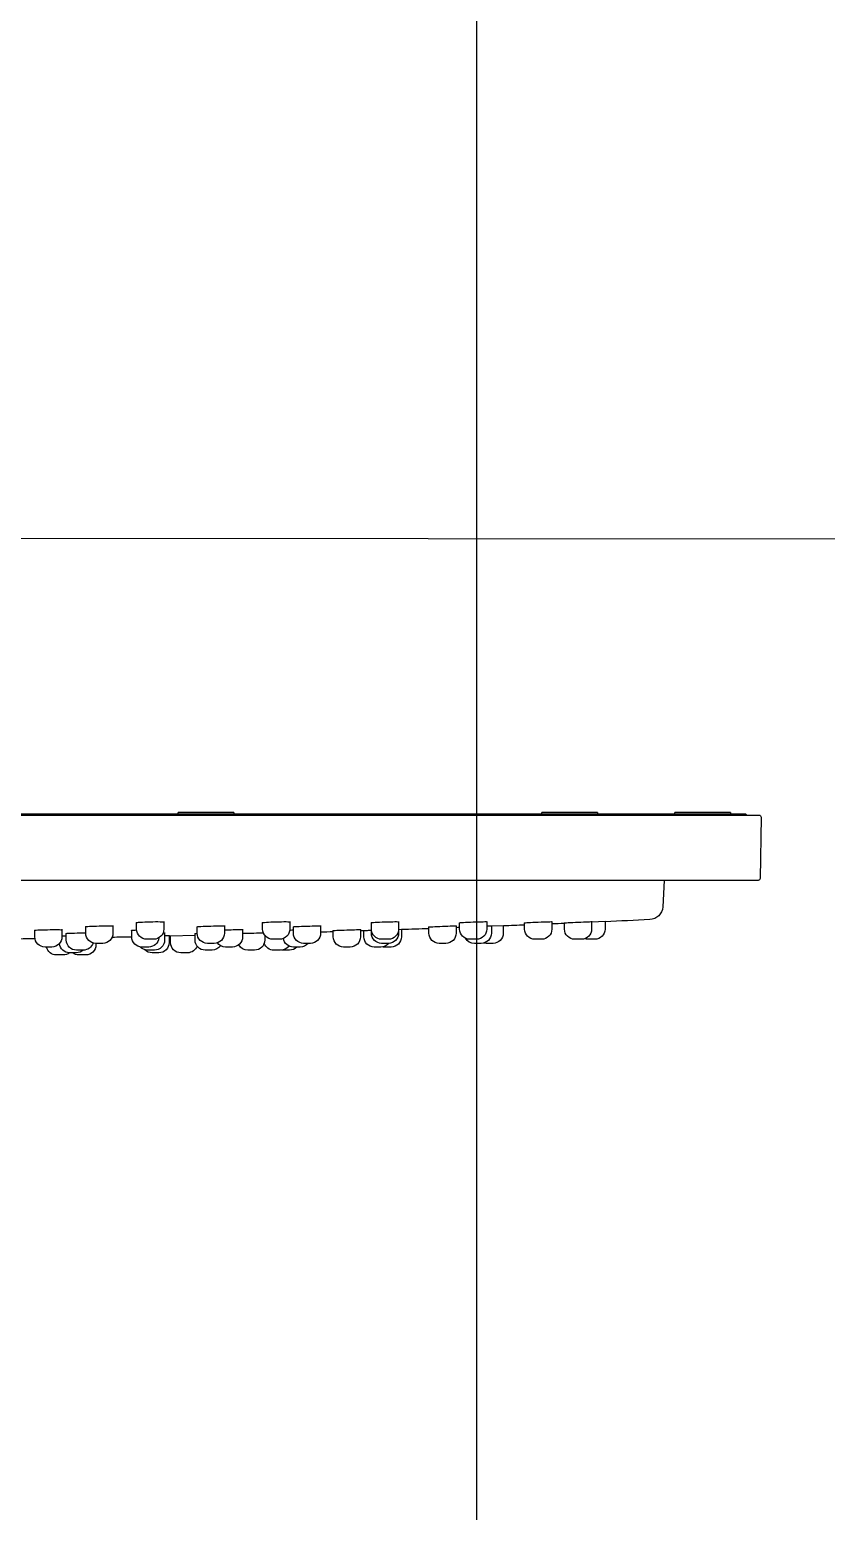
# Model space of a CAD drawing. Header units: centimetres. Extents: x -1797 to 2001, y -8788 to 1856.
# Drawn here: x -906.82 to -895.08, y -8487.66 to -8465.84 of the extents above; entities that cross this region are included whole.
import ezdxf

# ---------------------------------------------------------------- set-up
doc = ezdxf.new("R2010")
doc.units = ezdxf.units.CM
doc.header["$LTSCALE"] = 100
doc.header["$MEASUREMENT"] = 0
for name, color, linetype in [('ID_Flooring_02', 127, 'Continuous'), ('ID_Furniture-Fixed_02', 145, 'Continuous'), ('WALL-03', 2, 'Continuous')]:
    doc.layers.add(name, color=color, linetype=linetype)

# ---------------------------------------------------------------- blocks, each defined once
blk = doc.blocks.new('A$C5f37530c')
at = {"layer": 'ID_Furniture-Fixed_02'}
for p, q in [((-54.95, -201.968), (-55.05, -201.968)), ((-54.782, -201.851), (-54.882, -201.851)), ((-54.588, -201.883), (-54.688, -201.883)), ((-54.486, -201.922), (-54.586, -201.922)), ((-54.45, -201.851), (-54.55, -201.851)), ((-54.3, -202.022), (-54.3, -202.001)), ((-54.2, -202.022), (-54.3, -202.022)), ((-53.522, -201.968), (-53.622, -201.968)), ((-53.439, -201.922), (-53.539, -201.922)), ((-53.372, -201.883), (-53.472, -201.883)), ((-53.222, -202.138), (-53.222, -202.033)), ((-53.2, -202.033), (-53.2, -202.128)), ((-52.95, -201.883), (-53.05, -201.883)), ((-52.589, -201.922), (-52.689, -201.922)), ((-52.558, -202.022), (-52.658, -202.022)), ((-52.29, -201.968), (-52.39, -201.968)), ((-51.963, -201.922), (-52.063, -201.922)), ((-51.579, -201.922), (-51.679, -201.922)), ((-51.45, -201.922), (-51.55, -201.922)), ((-51.29, -201.968), (-51.39, -201.968)), ((-51.14, -202.022), (-51.24, -202.022)), ((-50.553, -201.968), (-50.653, -201.968)), ((-50.102, -201.968), (-50.202, -201.968)), ((-49.991, -202.022), (-50.091, -202.022)), ((-49.95, -201.968), (-50.05, -201.968)), ((-49.144, -202.022), (-49.244, -202.022)), ((-48.625, -202.022), (-48.725, -202.022)), ((-48.45, -202.022), (-48.55, -202.022)), ((-55.2, -202.118), (-55.2, -202.215)), ((-54.8, -202.229), (-54.8, -202.118)), ((-54.736, -202.072), (-54.736, -202.169)), ((-54.45, -202.172), (-54.45, -202.269)), ((-54.05, -202.283), (-54.05, -202.172)), ((-53.772, -202.118), (-53.772, -202.214)), ((-53.7, -202.233), (-53.7, -202.33)), ((-53.45, -202.083), (-53.55, -202.083)), ((-53.3, -202.344), (-53.3, -202.233)), ((-53.289, -202.183), (-53.289, -202.072)), ((-52.837, -202.137), (-53.205, -202.128)), ((-52.839, -202.072), (-52.839, -202.167)), ((-52.808, -202.172), (-52.808, -202.268)), ((-52.408, -202.283), (-52.408, -202.172)), ((-52.14, -202.229), (-52.14, -202.118)), ((-51.844, -202.233), (-51.844, -202.329)), ((-51.813, -202.141), (-51.813, -202.072)), ((-51.594, -202.083), (-51.694, -202.083)), ((-51.444, -202.344), (-51.444, -202.233)), ((-51.39, -202.172), (-51.39, -202.267)), ((-50.99, -202.283), (-50.99, -202.172)), ((-50.803, -202.118), (-50.803, -202.212)), ((-50.403, -202.225), (-50.403, -202.118)), ((-50.352, -202.118), (-50.352, -202.212)), ((-50.241, -202.172), (-50.241, -202.218)), ((-50.241, -202.233), (-50.241, -202.327)), ((-49.991, -202.083), (-50.091, -202.083)), ((-49.841, -202.283), (-49.841, -202.172)), ((-49.795, -202.225), (-49.841, -202.223)), ((-49.841, -202.344), (-49.841, -202.233)), ((-49.8, -202.224), (-49.8, -202.118)), ((-49.394, -202.172), (-49.394, -202.265)), ((-48.994, -202.279), (-48.994, -202.172)), ((-48.942, -202.233), (-48.942, -202.326)), ((-48.692, -202.083), (-48.792, -202.083)), ((-48.542, -202.344), (-48.542, -202.233)), ((-48.475, -202.279), (-48.475, -202.172)), ((-48.3, -202.279), (-48.3, -202.172)), ((-47.984, -202.233), (-47.984, -202.325)), ((-47.734, -202.083), (-47.834, -202.083)), ((-47.584, -202.342), (-47.584, -202.233)), ((-47.397, -202.233), (-47.397, -202.325)), ((-47.147, -202.083), (-47.247, -202.083)), ((-46.95, -202.083), (-47.05, -202.083)), ((-46.997, -202.342), (-46.997, -202.233)), ((-46.8, -202.342), (-46.8, -202.233)), ((-48.295, -202.279), (-48.477, -202.273)), ((-46.795, -202.342), (-46.997, -202.333)), ((-45.93, -202.95), (-45.951, -202.561)), ((-44.546, -202.95), (-75.454, -202.95)), ((-44.501, -203.879), (-44.516, -202.979)), ((-75.469, -203.91), (-44.531, -203.91)), ((-44.71, -203.91), (-75.29, -203.91)), ((-75.27, -203.93), (-44.73, -203.93)), ((-53.09, -203.93), (-53.09, -203.95)), ((-52.27, -203.95), (-53.09, -203.95)), ((-52.27, -203.95), (-52.27, -203.93)), ((-47.731, -203.93), (-47.731, -203.95)), ((-46.911, -203.95), (-47.731, -203.95)), ((-46.911, -203.95), (-46.911, -203.93)), ((-45.77, -203.93), (-45.77, -203.95)), ((-44.95, -203.95), (-45.77, -203.95)), ((-44.95, -203.95), (-44.95, -203.93)), ((-44.73, -203.93), (-44.71, -203.91)), ((-44.71, -203.91), (-44.71, -203.91))]:
    blk.add_line(p, q, dxfattribs=at)
for centre, radius, start, end in [((-55.05, -202.118), 0.15, 90, 180), ((-54.882, -202.001), 0.15, 90, 167.0364), ((-54.95, -202.118), 0.15, 0, 90), ((-54.688, -202.033), 0.15, 90, 174.7809), ((-54.782, -202.001), 0.15, 52.3164, 90), ((-54.586, -202.072), 0.15, 90, 180), ((-54.55, -202.001), 0.15, 90, 127.6725), ((-54.588, -202.033), 0.15, 47.8551, 90), ((-54.486, -202.072), 0.15, 16.9208, 90), ((-54.45, -202.001), 0.15, 0, 90), ((-54.3, -202.172), 0.15, 90, 180), ((-54.2, -202.172), 0.15, 0, 90), ((-53.622, -202.118), 0.15, 90, 180), ((-53.539, -202.072), 0.15, 90, 137.5625), ((-53.472, -202.033), 0.15, 90, 135.1255), ((-53.522, -202.118), 0.15, 5.133, 90), ((-53.439, -202.072), 0.15, 0, 90), ((-53.372, -202.033), 0.15, 0, 90), ((-53.05, -202.033), 0.15, 90, 180), ((-52.95, -202.033), 0.15, 19.8808, 90), ((-52.689, -202.072), 0.15, 90, 180), ((-52.658, -202.172), 0.15, 90, 180), ((-52.589, -202.072), 0.15, 33.9346, 90), ((-52.558, -202.172), 0.15, 0, 90), ((-52.39, -202.118), 0.15, 90, 143.8265), ((-52.29, -202.118), 0.15, 0, 90), ((-52.063, -202.072), 0.15, 90, 152.0687), ((-51.963, -202.072), 0.15, 0, 90), ((-51.679, -202.072), 0.15, 90, 160.8965), ((-51.579, -202.072), 0.15, 35.7309, 90), ((-51.55, -202.072), 0.15, 90, 95.573), ((-51.39, -202.118), 0.15, 90, 170.7815), ((-51.45, -202.072), 0.15, 43.7382, 90), ((-51.24, -202.172), 0.15, 90, 180), ((-51.29, -202.118), 0.15, 39.8855, 90), ((-51.14, -202.172), 0.15, 0, 90), ((-50.653, -202.118), 0.15, 90, 180), ((-50.553, -202.118), 0.15, 0, 90), ((-50.202, -202.118), 0.15, 90, 180), ((-50.091, -202.172), 0.15, 90, 180), ((-50.102, -202.118), 0.15, 39.8599, 90), ((-50.05, -202.118), 0.15, 90, 99.9666), ((-49.991, -202.172), 0.15, 0, 90), ((-49.95, -202.118), 0.15, 0, 90), ((-49.244, -202.172), 0.15, 90, 180), ((-49.144, -202.172), 0.15, 0, 90), ((-48.725, -202.172), 0.15, 90, 150.107), ((-48.625, -202.172), 0.15, 0, 90), ((-48.55, -202.172), 0.15, 90, 104.4205), ((-48.45, -202.172), 0.15, 0, 90), ((-60, -502.051), 300, 89.08271, 89.13643), ((-60, -502.051), 300, 88.81047, 88.86611), ((-53.55, -202.233), 0.15, 90, 180), ((-53.45, -202.233), 0.15, 0, 90), ((-60, -502.051), 300, 88.70165, 88.70542), ((-51.694, -202.233), 0.15, 90, 180), ((-51.594, -202.233), 0.15, 0, 90), ((-60, -502.051), 300, 88.24324, 88.27905), ((-60, -502.051), 300, 88.15704, 88.16681), ((-50.091, -202.233), 0.15, 90, 180), ((-49.991, -202.233), 0.15, 0, 90), ((-60, -502.051), 300, 87.97389, 88.05111), ((-60, -502.051), 300, 87.88754, 87.89745), ((-48.792, -202.233), 0.15, 90, 180), ((-48.692, -202.233), 0.15, 0, 90), ((-47.834, -202.233), 0.15, 90, 180), ((-47.734, -202.233), 0.15, 0, 90), ((-47.247, -202.233), 0.15, 90, 180), ((-47.147, -202.233), 0.15, 0, 90), ((-47.05, -202.233), 0.15, 90, 108.9654), ((-46.95, -202.233), 0.15, 0, 90), ((-60, -502.051), 300, 87.7045, 87.76445), ((-60, -502.051), 300, 87.59239, 87.62804), ((-60, -502.051), 300, 87.35218, 87.47773), ((-46.15, -202.571), 0.2, 3, 87.3522), ((-44.546, -202.98), 0.03, 1, 90), ((-44.531, -203.88), 0.03, 270, 1)]:
    blk.add_arc(centre, radius, start, end, dxfattribs=at)
for points, knots in [([(-55.205, -202.214), (-55.205, -202.215), (-55.201, -202.216), (-55.178, -202.218), (-55.141, -202.22), (-55.044, -202.223), (-54.987, -202.224), (-54.885, -202.225), (-54.841, -202.225), (-54.803, -202.223), (-54.795, -202.222), (-54.795, -202.221)], [0.1993431, 0.1993431, 0.1993431, 0.1993431, 0.25, 0.25, 0.375, 0.375, 0.5, 0.5, 0.625, 0.625, 0.699482, 0.699482, 0.699482, 0.699482]), ([(-54.798, -202.132), (-54.793, -202.132), (-54.788, -202.132), (-54.769, -202.133), (-54.754, -202.133), (-54.738, -202.134)], [0.23239143, 0.23239143, 0.23239143, 0.23239143, 0.25, 0.25, 0.29411849, 0.29411849, 0.29411849, 0.29411849]), ([(-54.741, -202.168), (-54.741, -202.168), (-54.741, -202.168), (-54.741, -202.169), (-54.719, -202.171), (-54.644, -202.174), (-54.591, -202.175), (-54.505, -202.177), (-54.474, -202.177), (-54.446, -202.177)], [0.1249171, 0.1249171, 0.1249171, 0.1249171, 0.125, 0.125, 0.25, 0.25, 0.375, 0.375, 0.447491, 0.447491, 0.447491, 0.447491]), ([(-54.455, -202.268), (-54.455, -202.268), (-54.455, -202.268), (-54.455, -202.269), (-54.433, -202.272), (-54.357, -202.276), (-54.304, -202.277), (-54.196, -202.279), (-54.143, -202.28), (-54.067, -202.279), (-54.045, -202.277), (-54.045, -202.276)], [0.1246375, 0.1246375, 0.1246375, 0.1246375, 0.125, 0.125, 0.25, 0.25, 0.375, 0.375, 0.5, 0.5, 0.625, 0.625, 0.625, 0.625]), ([(-53.777, -202.213), (-53.777, -202.214), (-53.774, -202.215), (-53.754, -202.217), (-53.73, -202.218), (-53.698, -202.219)], [0.1996929, 0.1996929, 0.1996929, 0.1996929, 0.25, 0.25, 0.344075, 0.344075, 0.344075, 0.344075]), ([(-53.312, -202.177), (-53.294, -202.177), (-53.284, -202.177), (-53.284, -202.176), (-53.284, -202.176), (-53.284, -202.176)], [0.54124334, 0.54124334, 0.54124334, 0.54124334, 0.625, 0.625, 0.62517609, 0.62517609, 0.62517609, 0.62517609]), ([(-53.288, -202.137), (-53.284, -202.137), (-53.281, -202.137), (-53.239, -202.138), (-53.217, -202.138), (-53.217, -202.137), (-53.217, -202.137), (-53.217, -202.137)], [0.4886812, 0.4886812, 0.4886812, 0.4886812, 0.5, 0.5, 0.625, 0.625, 0.6252869, 0.6252869, 0.6252869, 0.6252869]), ([(-52.844, -202.167), (-52.844, -202.167), (-52.844, -202.167), (-52.844, -202.167), (-52.831, -202.168), (-52.807, -202.169)], [0.12466492, 0.12466492, 0.12466492, 0.12466492, 0.125, 0.125, 0.22082848, 0.22082848, 0.22082848, 0.22082848]), ([(-52.813, -202.267), (-52.813, -202.267), (-52.813, -202.267), (-52.813, -202.268), (-52.791, -202.27), (-52.715, -202.274), (-52.662, -202.276), (-52.554, -202.279), (-52.501, -202.28), (-52.425, -202.279), (-52.403, -202.278), (-52.403, -202.277), (-52.403, -202.277), (-52.403, -202.277)], [0.1247708, 0.1247708, 0.1247708, 0.1247708, 0.125, 0.125, 0.25, 0.25, 0.375, 0.375, 0.5, 0.5, 0.625, 0.625, 0.625157, 0.625157, 0.625157, 0.625157]), ([(-52.409, -202.22), (-52.366, -202.222), (-52.319, -202.223), (-52.225, -202.225), (-52.181, -202.225), (-52.142, -202.224), (-52.135, -202.224), (-52.135, -202.223)], [0.3949903, 0.3949903, 0.3949903, 0.3949903, 0.5, 0.5, 0.625, 0.625, 0.7001367, 0.7001367, 0.7001367, 0.7001367]), ([(-52.14, -202.17), (-52.104, -202.171), (-52.058, -202.172), (-51.958, -202.175), (-51.905, -202.176), (-51.853, -202.177), (-51.841, -202.177), (-51.831, -202.177)], [0.2685518, 0.2685518, 0.2685518, 0.2685518, 0.375, 0.375, 0.5, 0.5, 0.5481851, 0.5481851, 0.5481851, 0.5481851]), ([(-51.447, -202.218), (-51.443, -202.218), (-51.438, -202.218), (-51.42, -202.219), (-51.406, -202.219), (-51.391, -202.22)], [0.3622439, 0.3622439, 0.3622439, 0.3622439, 0.375, 0.375, 0.40975487, 0.40975487, 0.40975487, 0.40975487]), ([(-51.395, -202.266), (-51.395, -202.266), (-51.395, -202.266), (-51.395, -202.267), (-51.373, -202.269), (-51.298, -202.273), (-51.245, -202.275), (-51.137, -202.278), (-51.084, -202.279), (-51.008, -202.28), (-50.986, -202.279), (-50.985, -202.278), (-50.985, -202.278), (-50.985, -202.278)], [0.124911, 0.124911, 0.124911, 0.124911, 0.125, 0.125, 0.25, 0.25, 0.375, 0.375, 0.5, 0.5, 0.625, 0.625, 0.6252977, 0.6252977, 0.6252977, 0.6252977]), ([(-50.808, -202.211), (-50.808, -202.212), (-50.786, -202.213), (-50.711, -202.217), (-50.658, -202.218), (-50.55, -202.222), (-50.497, -202.223), (-50.421, -202.225), (-50.398, -202.225), (-50.398, -202.224), (-50.398, -202.224), (-50.398, -202.224)], [0.1257433, 0.1257433, 0.1257433, 0.1257433, 0.25, 0.25, 0.375, 0.375, 0.5, 0.5, 0.625, 0.625, 0.6261312, 0.6261312, 0.6261312, 0.6261312]), ([(-50.357, -202.211), (-50.357, -202.211), (-50.335, -202.212), (-50.281, -202.215), (-50.261, -202.215), (-50.239, -202.216)], [0.1260599, 0.1260599, 0.1260599, 0.1260599, 0.25, 0.25, 0.3068884, 0.3068884, 0.3068884, 0.3068884]), ([(-49.399, -202.264), (-49.399, -202.265), (-49.377, -202.266), (-49.301, -202.27), (-49.248, -202.272), (-49.14, -202.276), (-49.087, -202.278), (-49.011, -202.28), (-48.989, -202.28), (-48.989, -202.279), (-48.989, -202.279), (-48.989, -202.279)], [0.1251836, 0.1251836, 0.1251836, 0.1251836, 0.25, 0.25, 0.375, 0.375, 0.5, 0.5, 0.625, 0.625, 0.625571, 0.625571, 0.625571, 0.625571]), ([(-53.705, -202.328), (-53.705, -202.33), (-53.683, -202.333), (-53.608, -202.337), (-53.555, -202.339), (-53.446, -202.342), (-53.393, -202.342), (-53.317, -202.341), (-53.295, -202.339), (-53.295, -202.337), (-53.295, -202.337), (-53.295, -202.337)], [0.1251391, 0.1251391, 0.1251391, 0.1251391, 0.25, 0.25, 0.375, 0.375, 0.5, 0.5, 0.625, 0.625, 0.6255257, 0.6255257, 0.6255257, 0.6255257]), ([(-51.849, -202.327), (-51.849, -202.327), (-51.849, -202.327), (-51.849, -202.329), (-51.827, -202.331), (-51.751, -202.336), (-51.698, -202.338), (-51.59, -202.341), (-51.537, -202.342), (-51.461, -202.342), (-51.439, -202.34), (-51.439, -202.339), (-51.439, -202.339), (-51.439, -202.339)], [0.1249342, 0.1249342, 0.1249342, 0.1249342, 0.125, 0.125, 0.25, 0.25, 0.375, 0.375, 0.5, 0.5, 0.625, 0.625, 0.6253206, 0.6253206, 0.6253206, 0.6253206]), ([(-50.246, -202.326), (-50.246, -202.326), (-50.246, -202.326), (-50.246, -202.328), (-50.224, -202.33), (-50.149, -202.334), (-50.096, -202.337), (-49.987, -202.34), (-49.934, -202.342), (-49.859, -202.342), (-49.836, -202.341), (-49.836, -202.34), (-49.836, -202.34), (-49.836, -202.34)], [0.1247324, 0.1247324, 0.1247324, 0.1247324, 0.125, 0.125, 0.25, 0.25, 0.375, 0.375, 0.5, 0.5, 0.625, 0.625, 0.6251186, 0.6251186, 0.6251186, 0.6251186]), ([(-48.947, -202.325), (-48.947, -202.325), (-48.947, -202.325), (-48.947, -202.326), (-48.924, -202.328), (-48.849, -202.333), (-48.796, -202.335), (-48.687, -202.339), (-48.634, -202.341), (-48.559, -202.342), (-48.537, -202.342), (-48.537, -202.341)], [0.1245361, 0.1245361, 0.1245361, 0.1245361, 0.125, 0.125, 0.25, 0.25, 0.375, 0.375, 0.5, 0.5, 0.624922, 0.624922, 0.624922, 0.624922]), ([(-48.541, -202.278), (-48.537, -202.278), (-48.534, -202.278), (-48.492, -202.279), (-48.47, -202.28), (-48.47, -202.279), (-48.47, -202.279), (-48.47, -202.279)], [0.4885897, 0.4885897, 0.4885897, 0.4885897, 0.5, 0.5, 0.625, 0.625, 0.6256897, 0.6256897, 0.6256897, 0.6256897]), ([(-47.989, -202.325), (-47.989, -202.325), (-47.989, -202.325), (-47.989, -202.325), (-47.966, -202.327), (-47.891, -202.331), (-47.838, -202.334), (-47.729, -202.338), (-47.676, -202.34), (-47.601, -202.342), (-47.579, -202.342), (-47.579, -202.341)], [0.1243474, 0.1243474, 0.1243474, 0.1243474, 0.125, 0.125, 0.25, 0.25, 0.375, 0.375, 0.5, 0.5, 0.6247331, 0.6247331, 0.6247331, 0.6247331]), ([(-47.402, -202.324), (-47.402, -202.324), (-47.402, -202.324), (-47.402, -202.325), (-47.38, -202.326), (-47.304, -202.33), (-47.251, -202.332), (-47.143, -202.337), (-47.09, -202.339), (-47.014, -202.342), (-46.992, -202.342), (-46.992, -202.342)], [0.1241688, 0.1241688, 0.1241688, 0.1241688, 0.125, 0.125, 0.25, 0.25, 0.375, 0.375, 0.5, 0.5, 0.624554, 0.624554, 0.624554, 0.624554])]:
    blk.add_open_spline(points, degree=3, knots=knots, dxfattribs=at)

msp = doc.modelspace()

# ---------------------------------------------------------------- linework, layer by layer
at = {"layer": 'ID_Flooring_02'}
for p, q in [((-900.239, -8373.533, 0), (-900.239, -8683.43, 0)), ((-776.075, -8473.469), (-950.575, -8473.286))]:
    msp.add_line(p, q, dxfattribs=at)

# ---------------------------------------------------------------- block references
at = {"layer": 'WALL-03', "xscale": -1, "rotation": 180}
msp.add_blockref('A$C5f37530c', (-851.545, -8681.318, 0), dxfattribs=at)

doc.saveas('drawing.dxf')
